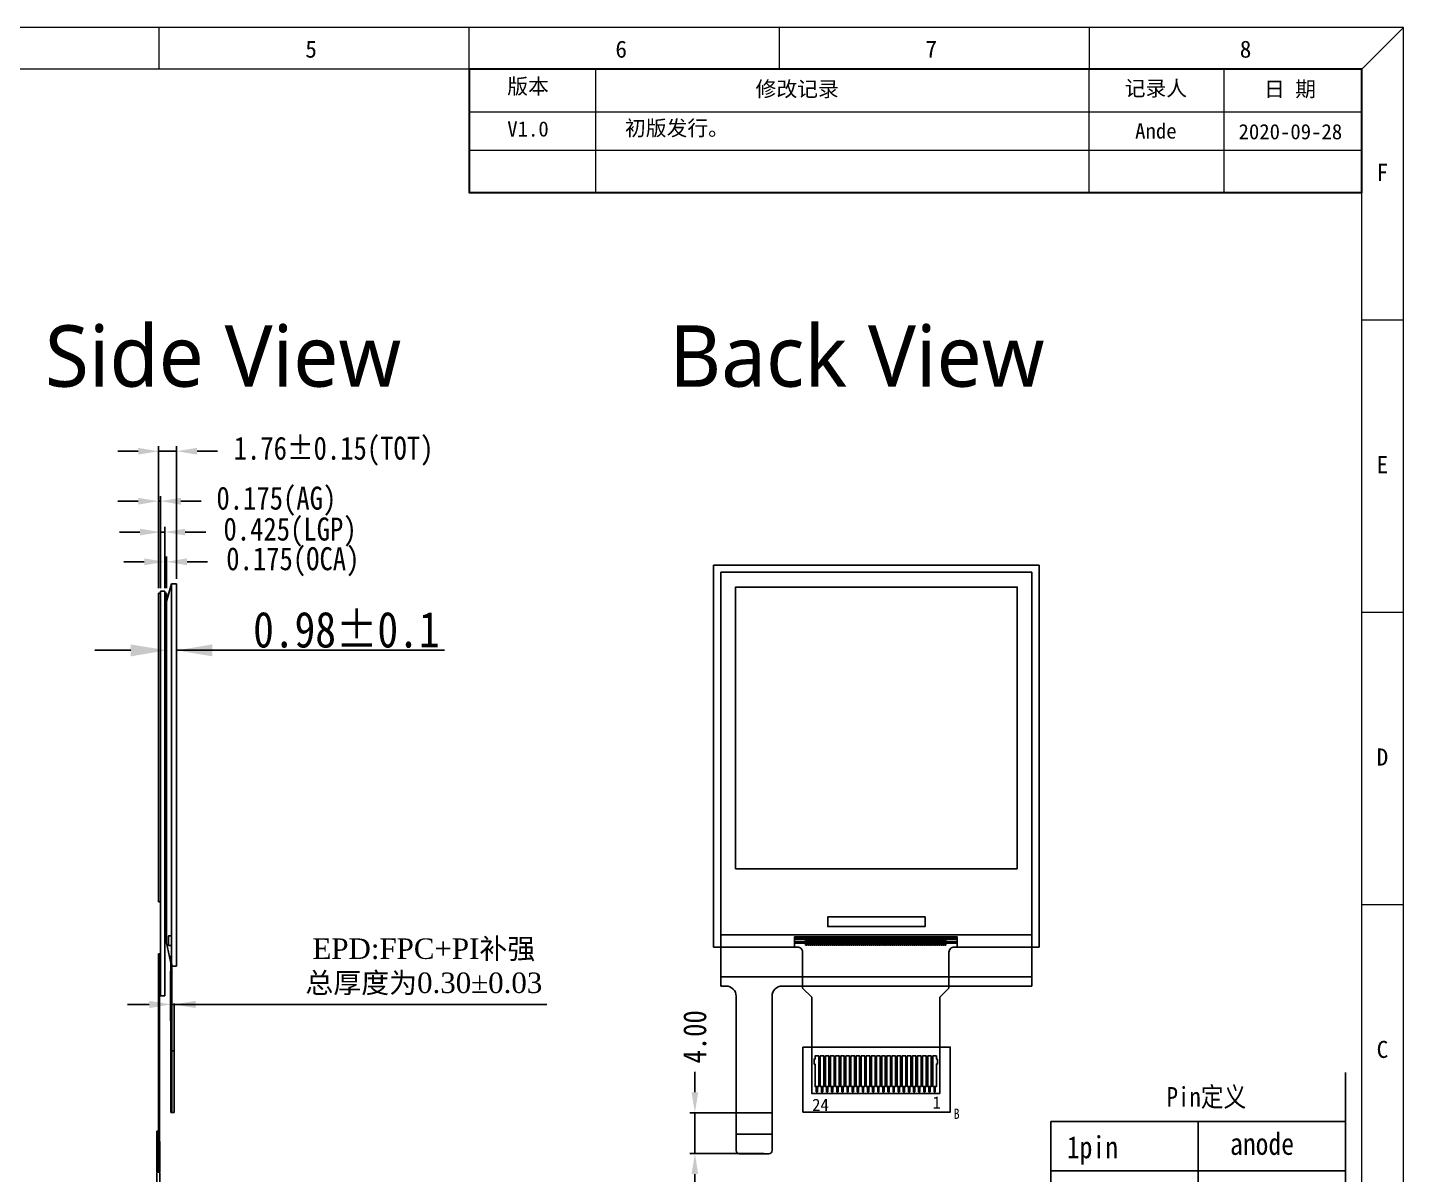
# Model space of a CAD drawing. Header units: millimetres. Extents: x -501 to 2391, y 247 to 418.
# Drawn here: x 2256.1 to 2390.5, y 306.4 to 418.5 of the extents above; entities that cross this region are included whole.
import ezdxf
from ezdxf.enums import TextEntityAlignment as Align

# ---------------------------------------------------------------- set-up
doc = ezdxf.new("R2010")
doc.units = ezdxf.units.MM
doc.header["$LTSCALE"] = 30.734
doc.header["$PDMODE"] = 3
doc.header["$PDSIZE"] = 8
doc.layers.get('0').update_dxf_attribs({"linetype": 'CONTINUOUS'})
doc.layers.get('Defpoints').update_dxf_attribs({"linetype": 'CONTINUOUS'})
for name, color, linetype in [('DIM', 3, 'CONTINUOUS'), ('FPC', 30, 'CONTINUOUS'), ('L0', 1, 'CONTINUOUS'), ('L1', 5, 'CONTINUOUS'), ('L51', 4, 'CONTINUOUS'), ('标注', 4, 'CONTINUOUS')]:
    doc.layers.add(name, color=color, linetype=linetype)
for name, color, linetype, lineweight in [('Sundenal', 4, 'CONTINUOUS', 20), ('文字', 2, 'CONTINUOUS', 20), ('粗实线', 7, 'CONTINUOUS', 40)]:
    doc.layers.add(name, color=color, linetype=linetype, lineweight=lineweight)
doc.styles.add('SimSun_txtstyle_1.49_0_0', font='', dxfattribs={"height": 1.488876})
doc.styles.get("Standard").update_dxf_attribs({"font": 'txt', "width": 0.85})
doc.styles.add('Times New Roman', font='times.ttf', dxfattribs={"height": 2})
doc.styles.add('Trebuchet MS_txtstyle_6.00_0_0', font='trebuc.ttf', dxfattribs={"height": 6})
doc.styles.add('宋体', font='')
doc.styles.get('SimSun_txtstyle_1.49_0_0').set_extended_font_data('SimSun')
doc.styles.get('宋体').set_extended_font_data('SimSun')
doc.dimstyles.get("Standard").update_dxf_attribs({"dimtxt": 3.5, "dimasz": 3.5, "dimexe": 0.18, "dimexo": 0.0625, "dimgap": 0.09, "dimtad": 1, "dimdsep": 46, "dimtxsty": 'Standard', "dimcen": 0.09, "dimadec": 0, "dimazin": 0, "dimtol": 1, "dimtp": 0.01, "dimtm": 0.01, "dimtfac": 1, "dimtofl": 0, "dimtmove": 0, "dimatfit": 3, "dimfxl": 1, "dimtolj": 1, "dimarcsym": 0})
doc.dimstyles.new('副本 ISO', dxfattribs={"dimscale": 0.85, "dimtxt": 2, "dimasz": 2.5, "dimexe": 0.1, "dimexo": 0.1, "dimtad": 1, "dimrnd": 0.001, "dimzin": 1, "dimdsep": 46, "dimtxsty": 'Times New Roman', "dimcen": 2.5, "dimclrd": 4, "dimclre": 4, "dimclrt": 4, "dimazin": 0, "dimtfac": 1, "dimtmove": 0, "dimatfit": 3, "dimfxl": 1, "dimtolj": 1, "dimarcsym": 0})
doc.dimstyles.new('正常标注', dxfattribs={"dimtxt": 2.25, "dimasz": 2, "dimexe": 0.5, "dimexo": 0.5, "dimgap": 0.5, "dimtad": 0, "dimzin": 1, "dimdsep": 46, "dimtxsty": 'Standard', "dimcen": -0.5, "dimclrd": 3, "dimclre": 3, "dimclrt": 3, "dimadec": 0, "dimazin": 0, "dimtfac": 1, "dimtmove": 0, "dimatfit": 3, "dimfxl": 1, "dimtolj": 1, "dimtzin": 0, "dimlwd": -1, "dimlwe": -1, "dimarcsym": 0})

# ---------------------------------------------------------------- blocks, each defined once
blk = doc.blocks.new('*D109')
at = {"color": 3, "transparency": 16777216}
for p, q in [((2321.27, 314.47), (2321.27, 316.47)), ((2328, 312.47), (2320.77, 312.47)), ((2321.27, 308.47), (2321.27, 312.47)), ((2328, 308.47), (2320.77, 308.47)), ((2321.27, 306.47), (2321.27, 304.47))]:
    blk.add_line(p, q, dxfattribs=at)
for points in [[(2320.94, 314.47), (2321.6, 314.47), (2321.27, 312.47)], [(2321.6, 306.47), (2320.94, 306.47), (2321.27, 308.47)]]:
    blk.add_solid(points, dxfattribs=at)
at = {"layer": 'Defpoints', "color": 0, "transparency": 16777216}
for p in [(2321.27, 312.47), (2328.5, 312.47), (2328.5, 308.47)]:
    blk.add_point(p, dxfattribs=at)
at = {"color": 3, "transparency": 16777216, "insert": (2321.27, 319.88), "char_height": 2.25, "attachment_point": 5, "rotation": 90}
blk.add_mtext('\\A1;4.00', dxfattribs=at)
blk = doc.blocks.new('*D110')
at = {"layer": 'Defpoints', "color": 0, "transparency": 16777216}
for p in [(2270.38, 323.05), (2270.08, 312.5), (2270.38, 312.5)]:
    blk.add_point(p, dxfattribs=at)
at = {"layer": '标注', "color": 4, "linetype": 'Continuous', "lineweight": -2, "transparency": 16777216}
for p, q in [((2267.96, 323.05), (2265.83, 323.05)), ((2270.08, 312.59), (2270.08, 323.13)), ((2270.08, 323.05), (2270.38, 323.05)), ((2270.38, 312.59), (2270.38, 323.13)), ((2270.38, 323.05), (2306.82, 323.05)), ((2272.51, 323.05), (2274.63, 323.05))]:
    blk.add_line(p, q, dxfattribs=at)
at = {"layer": '标注', "color": 4, "transparency": 16777216}
for points in [[(2267.96, 322.69), (2267.96, 323.4), (2270.08, 323.05)], [(2272.51, 323.4), (2272.51, 322.69), (2270.38, 323.05)]]:
    blk.add_solid(points, dxfattribs=at)
at = {"layer": '标注', "color": 4, "lineweight": 0, "transparency": 16777216, "insert": (2294.79, 326.72), "char_height": 2, "attachment_point": 5, "style": 'Times New Roman'}
blk.add_mtext('\\A1;EPD:FPC+PI{\\fSimSun|b0|i0|c134|p2;补强\\P总厚度为}0.30%%P0.03', dxfattribs=at)
blk = doc.blocks.new('*D111')
at = {"layer": 'Defpoints', "color": 0, "transparency": 16777216}
for p in [(2268.7, 306.67), (2269, 306.67), (2269, 297.47)]:
    blk.add_point(p, dxfattribs=at)
at = {"layer": '标注', "color": 4, "linetype": 'Continuous', "lineweight": -2, "transparency": 16777216}
for p, q in [((2268.7, 306.59), (2268.7, 297.38)), ((2269, 306.59), (2269, 297.38)), ((2266.58, 297.47), (2264.45, 297.47)), ((2268.7, 297.47), (2269, 297.47)), ((2269, 297.47), (2297.32, 297.47)), ((2271.13, 297.47), (2273.25, 297.47))]:
    blk.add_line(p, q, dxfattribs=at)
at = {"layer": '标注', "color": 4, "transparency": 16777216}
for points in [[(2266.58, 297.11), (2266.58, 297.82), (2268.7, 297.47)], [(2271.13, 297.82), (2271.13, 297.11), (2269, 297.47)]]:
    blk.add_solid(points, dxfattribs=at)
at = {"layer": '标注', "color": 4, "lineweight": 0, "transparency": 16777216, "insert": (2285.29, 301.14), "char_height": 2, "attachment_point": 5, "style": 'Times New Roman'}
blk.add_mtext('\\A1;LB:FPC+PI{\\fSimSun|b0|i0|c134|p2;补强\\P总厚度为}0.30%%P0.03', dxfattribs=at)
blk = doc.blocks.new('*D116')
at = {"layer": 'Defpoints', "color": 0, "transparency": 16777216}
for p in [(2269.65, 362.42), (2270.63, 362.42), (2270.63, 357.64)]:
    blk.add_point(p, dxfattribs=at)
at = {"layer": 'L51', "color": 0, "linetype": 'Continuous', "lineweight": -2, "transparency": 16777216}
for p, q in [((2269.65, 362.36), (2269.65, 357.46)), ((2270.63, 362.36), (2270.63, 357.46)), ((2266.15, 357.64), (2262.65, 357.64)), ((2270.63, 357.64), (2296.8, 357.64)), ((2274.13, 357.64), (2277.63, 357.64))]:
    blk.add_line(p, q, dxfattribs=at)
at = {"layer": 'L51', "color": 0, "transparency": 16777216}
for points in [[(2266.15, 357.05), (2266.15, 358.22), (2269.65, 357.64)], [(2274.13, 358.22), (2274.13, 357.05), (2270.63, 357.64)]]:
    blk.add_solid(points, dxfattribs=at)
at = {"layer": 'L51', "color": 0, "transparency": 16777216, "insert": (2287.22, 359.64), "char_height": 3.5, "attachment_point": 5}
blk.add_mtext('\\A1;0.98%%p0.1', dxfattribs=at)
blk = doc.blocks.new('*D117')
at = {"color": 3, "transparency": 16777216}
for p, q in [((2267.48, 366.29), (2265.48, 366.29)), ((2269.48, 363.72), (2269.48, 366.79)), ((2269.48, 366.29), (2269.65, 366.29)), ((2269.65, 363.72), (2269.65, 366.79)), ((2271.65, 366.29), (2273.65, 366.29))]:
    blk.add_line(p, q, dxfattribs=at)
for points in [[(2267.48, 365.95), (2267.48, 366.62), (2269.48, 366.29)], [(2271.65, 366.62), (2271.65, 365.95), (2269.65, 366.29)]]:
    blk.add_solid(points, dxfattribs=at)
at = {"layer": 'Defpoints', "color": 0, "transparency": 16777216}
for p in [(2269.65, 366.29), (2269.48, 363.22), (2269.65, 363.22)]:
    blk.add_point(p, dxfattribs=at)
at = {"color": 3, "transparency": 16777216, "insert": (2281.99, 366.29), "char_height": 2.25, "attachment_point": 5}
blk.add_mtext('\\A1;0.175(OCA)', dxfattribs=at)
blk = doc.blocks.new('*D118')
at = {"color": 3, "transparency": 16777216}
for p, q in [((2267.05, 369.19), (2265.05, 369.19)), ((2269.05, 363.92), (2269.05, 369.69)), ((2269.05, 369.19), (2269.48, 369.19)), ((2269.48, 363.92), (2269.48, 369.69)), ((2271.48, 369.19), (2273.48, 369.19))]:
    blk.add_line(p, q, dxfattribs=at)
for points in [[(2267.05, 368.86), (2267.05, 369.52), (2269.05, 369.19)], [(2271.48, 369.52), (2271.48, 368.86), (2269.48, 369.19)]]:
    blk.add_solid(points, dxfattribs=at)
at = {"layer": 'Defpoints', "color": 0, "transparency": 16777216}
for p in [(2269.48, 369.19), (2269.05, 363.42), (2269.48, 363.42)]:
    blk.add_point(p, dxfattribs=at)
at = {"color": 3, "transparency": 16777216, "insert": (2281.72, 369.19), "char_height": 2.25, "attachment_point": 5}
blk.add_mtext('\\A1;0.425(LGP)', dxfattribs=at)
blk = doc.blocks.new('*D119')
at = {"color": 3, "transparency": 16777216}
for p, q in [((2268.88, 363.72), (2268.88, 372.71)), ((2269.05, 363.72), (2269.05, 372.71)), ((2266.88, 372.21), (2264.88, 372.21)), ((2268.88, 372.21), (2269.05, 372.21)), ((2271.05, 372.21), (2273.05, 372.21))]:
    blk.add_line(p, q, dxfattribs=at)
for points in [[(2266.88, 371.87), (2266.88, 372.54), (2268.88, 372.21)], [(2271.05, 372.54), (2271.05, 371.87), (2269.05, 372.21)]]:
    blk.add_solid(points, dxfattribs=at)
at = {"layer": 'Defpoints', "color": 0, "transparency": 16777216}
for p in [(2269.05, 372.21), (2268.88, 363.22), (2269.05, 363.22)]:
    blk.add_point(p, dxfattribs=at)
at = {"color": 3, "transparency": 16777216, "insert": (2280.38, 372.21), "char_height": 2.25, "attachment_point": 5}
blk.add_mtext('\\A1;0.175(AG)', dxfattribs=at)
blk = doc.blocks.new('*D120')
at = {"color": 3, "transparency": 16777216}
for p, q in [((2266.88, 377.09), (2264.88, 377.09)), ((2268.88, 363.72), (2268.88, 377.59)), ((2268.88, 377.09), (2270.63, 377.09)), ((2270.63, 364.62), (2270.63, 377.59)), ((2272.63, 377.09), (2274.63, 377.09))]:
    blk.add_line(p, q, dxfattribs=at)
for points in [[(2266.88, 376.76), (2266.88, 377.42), (2268.88, 377.09)], [(2272.63, 377.42), (2272.63, 376.76), (2270.63, 377.09)]]:
    blk.add_solid(points, dxfattribs=at)
at = {"layer": 'Defpoints', "color": 0, "transparency": 16777216}
for p in [(2270.63, 377.09), (2268.88, 363.22), (2270.63, 364.12)]:
    blk.add_point(p, dxfattribs=at)
at = {"color": 3, "transparency": 16777216, "insert": (2285.97, 377.09), "char_height": 2.25, "attachment_point": 5}
blk.add_mtext('\\A1;1.76±0.15(TOT)', dxfattribs=at)

msp = doc.modelspace()

# ---------------------------------------------------------------- hatches: boundary and pattern name
h = msp.add_hatch()
h.set_pattern_fill('ANGLE', color=32)
h.set_pattern_definition([(0, (1793.6096, 3.041), (0, 6.985), [5.08, -1.905]), (90, (1793.6096, 3.041), (-6.985, 4e-16), [5.08, -1.905])])
h.paths.add_polyline_path([(2328.805, 312.466), (2325.305, 312.466), (2325.305, 308.766, 0.4142136), (2325.605, 308.466), (2328.505, 308.466, 0.4142136), (2328.805, 308.766)])

# ---------------------------------------------------------------- linework, layer by layer
at = {"color": 5}
for p, q in [((2323.805, 365.266), (2323.805, 325.696)), ((2354.205, 365.266), (2323.805, 365.266)), ((2354.205, 325.696), (2354.205, 365.266)), ((2354.205, 365.266), (2354.205, 325.746)), ((2269.054, 363.421), (2269.054, 323.901)), ((2269.479, 363.421), (2269.054, 363.421)), ((2269.479, 363.221), (2269.479, 363.421)), ((2269.479, 323.901), (2269.479, 333.061)), ((2354.205, 325.746), (2323.805, 325.746)), ((2269.054, 323.901), (2269.479, 323.901))]:
    msp.add_line(p, q, dxfattribs=at)
at = {"color": 1}
for p, q in [((2268.879, 363.221), (2268.879, 333.061)), ((2269.054, 363.221), (2268.879, 363.221)), ((2268.879, 333.061), (2269.054, 333.061))]:
    msp.add_line(p, q, dxfattribs=at)
at = {"color": 6}
for p, q in [((2269.479, 363.221), (2269.479, 333.061)), ((2269.654, 363.221), (2269.479, 363.221)), ((2269.654, 363.221), (2269.654, 362.421)), ((2269.479, 333.061), (2269.654, 333.061))]:
    msp.add_line(p, q, dxfattribs=at)
at = {"color": 4}
for p, q in [((2354.205, 329.846), (2323.805, 329.846)), ((2323.805, 329.846), (2323.805, 324.846)), ((2354.205, 324.846), (2354.205, 329.846)), ((2268.854, 328.001), (2268.854, 306.671)), ((2268.954, 328.001), (2268.854, 328.001)), ((2268.954, 323.901), (2268.954, 328.001)), ((2323.805, 324.846), (2324.305, 324.846)), ((2329.805, 324.846), (2354.205, 324.846)), ((2268.954, 306.671), (2268.954, 323.901)), ((2325.305, 323.846), (2325.305, 308.766)), ((2328.805, 308.766), (2328.805, 323.846)), ((2384.835, 316.395), (2384.835, 282.795)), ((2356.035, 311.595), (2384.835, 311.595)), ((2356.035, 311.595), (2356.035, 282.795)), ((2370.435, 311.595), (2370.435, 282.795)), ((2325.605, 308.466), (2328.505, 308.466)), ((2268.854, 306.671), (2268.954, 306.671)), ((2356.035, 306.795), (2384.835, 306.795))]:
    msp.add_line(p, q, dxfattribs=at)
at = {"linetype": 'Continuous'}
for p, q in [((2346.093, 329.647), (2331.797, 329.647)), ((2346.084, 329.647), (2331.805, 329.647)), ((2345.163, 314.347), (2345.163, 314.347)), ((2345.163, 314.347), (2345.163, 314.347))]:
    msp.add_line(p, q, dxfattribs=at)
msp.add_line((2332.289, 329.647), (2345.6, 329.647))
at = {"color": 3}
for p, q in [((2268.954, 328.001), (2269.054, 328.001)), ((2269.054, 328.001), (2269.054, 325.001)), ((2269.054, 325.001), (2268.954, 325.001)), ((2269.004, 309.671), (2268.954, 309.671)), ((2269.004, 306.671), (2269.004, 309.671)), ((2268.954, 306.671), (2269.004, 306.671))]:
    msp.add_line(p, q, dxfattribs=at)
at = {"color": 0, "linetype": 'Continuous'}
msp.add_line((2345.163, 314.347), (2345.163, 314.347), dxfattribs=at)
msp.add_line((2345.163, 314.347), (2345.163, 314.347), dxfattribs=at)
at = {"color": 1, "linetype": 'Continuous'}
msp.add_line((2345.163, 314.347), (2345.163, 314.347), dxfattribs=at)
msp.add_line((2345.163, 314.347), (2345.163, 314.347), dxfattribs=at)
at = {"color": 32}
for p, q in [((2325.305, 312.466), (2328.805, 312.466)), ((2268.704, 306.671), (2268.704, 310.671)), ((2268.704, 310.671), (2268.854, 310.671)), ((2268.854, 306.671), (2268.704, 306.671))]:
    msp.add_line(p, q, dxfattribs=at)
at = {"color": 0, "linetype": 'ByBlock'}
msp.add_lwpolyline([(2330.99, 328.646), (2331.295, 328.646, -0.4142136), (2331.795, 328.146), (2331.795, 324.647), (2332.695, 323.747), (2332.695, 314.347), (2345.195, 314.347), (2345.195, 323.747), (2346.095, 324.647), (2346.095, 328.146, -0.4142136), (2346.595, 328.646), (2346.9, 328.646), (2346.9, 329.646), (2330.99, 329.646)], format="xyb", close=True, dxfattribs=at)
at = {"linetype": 'Continuous'}
for points in [[(2333.257, 315.019), (2333.257, 314.519), (2333.133, 314.519), (2333.133, 315.019)], [(2333.757, 315.019), (2333.757, 314.519), (2333.633, 314.519), (2333.633, 315.019)], [(2334.257, 315.019), (2334.257, 314.519), (2334.133, 314.519), (2334.133, 315.019)], [(2334.757, 315.019), (2334.757, 314.519), (2334.633, 314.519), (2334.633, 315.019)], [(2335.257, 315.019), (2335.257, 314.519), (2335.133, 314.519), (2335.133, 315.019)], [(2335.757, 315.019), (2335.757, 314.519), (2335.633, 314.519), (2335.633, 315.019)], [(2336.257, 315.019), (2336.257, 314.519), (2336.133, 314.519), (2336.133, 315.019)], [(2336.757, 315.019), (2336.757, 314.519), (2336.633, 314.519), (2336.633, 315.019)], [(2337.257, 315.019), (2337.257, 314.519), (2337.133, 314.519), (2337.133, 315.019)], [(2337.757, 315.019), (2337.757, 314.519), (2337.633, 314.519), (2337.633, 315.019)], [(2338.257, 315.019), (2338.257, 314.519), (2338.133, 314.519), (2338.133, 315.019)], [(2338.757, 315.019), (2338.757, 314.519), (2338.633, 314.519), (2338.633, 315.019)], [(2339.257, 315.019), (2339.257, 314.519), (2339.133, 314.519), (2339.133, 315.019)], [(2339.757, 315.019), (2339.757, 314.519), (2339.633, 314.519), (2339.633, 315.019)], [(2340.257, 315.019), (2340.257, 314.519), (2340.133, 314.519), (2340.133, 315.019)], [(2340.757, 315.019), (2340.757, 314.519), (2340.633, 314.519), (2340.633, 315.019)], [(2341.257, 315.019), (2341.257, 314.519), (2341.133, 314.519), (2341.133, 315.019)], [(2341.757, 315.019), (2341.757, 314.519), (2341.633, 314.519), (2341.633, 315.019)], [(2342.257, 315.019), (2342.257, 314.519), (2342.133, 314.519), (2342.133, 315.019)], [(2342.757, 315.019), (2342.757, 314.519), (2342.633, 314.519), (2342.633, 315.019)], [(2343.257, 315.019), (2343.257, 314.519), (2343.133, 314.519), (2343.133, 315.019)], [(2343.757, 315.019), (2343.757, 314.519), (2343.633, 314.519), (2343.633, 315.019)], [(2344.257, 315.019), (2344.257, 314.519), (2344.133, 314.519), (2344.133, 315.019)], [(2344.757, 315.019), (2344.757, 314.519), (2344.633, 314.519), (2344.633, 315.019)]]:
    msp.add_lwpolyline(points, dxfattribs=at)
at = {"color": 4}
for centre, radius, start, end in [((2324.305, 323.846), 1, 0, 90), ((2329.805, 323.846), 1, 90, 180), ((2325.605, 308.766), 0.3, 180, 270), ((2328.505, 308.766), 0.3, 270, 0)]:
    msp.add_arc(centre, radius, start, end, dxfattribs=at)
at = {"layer": 'FPC', "linetype": 'Continuous'}
msp.add_line((2269.854, 328.801), (2270.134, 328.801), dxfattribs=at)
at = {"layer": 'FPC', "color": 0, "linetype": 'Continuous'}
msp.add_line((2323.105, 328.646), (2330.99, 328.646), dxfattribs=at)
at = {"layer": 'FPC', "linetype": 'Continuous'}
for points in [[(2270.134, 364.121), (2269.654, 362.421)], [(2270.134, 364.121), (2270.134, 326.801)], [(2270.634, 364.121), (2270.134, 364.121)], [(2270.634, 364.121), (2270.634, 326.801)], [(2269.654, 362.421), (2269.654, 329.061)], [(2270.134, 329.751), (2269.854, 329.751), (2269.854, 328.801)], [(2332.69, 329.531), (2332.69, 329.646), (2332.8, 329.646), (2332.8, 329.531), (2332.8, 329.531)], [(2332.89, 329.531), (2332.89, 329.646), (2333, 329.646), (2333, 329.531), (2333, 329.531)], [(2333.09, 329.531), (2333.09, 329.646), (2333.2, 329.646), (2333.2, 329.531), (2333.2, 329.531)], [(2333.29, 329.531), (2333.29, 329.646), (2333.4, 329.646), (2333.4, 329.531), (2333.4, 329.531)], [(2333.49, 329.531), (2333.49, 329.646), (2333.6, 329.646), (2333.6, 329.531), (2333.6, 329.531)], [(2333.69, 329.531), (2333.69, 329.646), (2333.8, 329.646), (2333.8, 329.531), (2333.8, 329.531)], [(2333.89, 329.531), (2333.89, 329.646), (2334, 329.646), (2334, 329.531), (2334, 329.531)], [(2334.09, 329.531), (2334.09, 329.646), (2334.2, 329.646), (2334.2, 329.531), (2334.2, 329.531)], [(2334.09, 329.531), (2334.09, 329.646), (2334.2, 329.646), (2334.2, 329.531), (2334.2, 329.531)], [(2334.29, 329.531), (2334.29, 329.646), (2334.4, 329.646), (2334.4, 329.531), (2334.4, 329.531)], [(2334.49, 329.531), (2334.49, 329.646), (2334.6, 329.646), (2334.6, 329.531), (2334.6, 329.531)], [(2334.69, 329.531), (2334.69, 329.646), (2334.8, 329.646), (2334.8, 329.531), (2334.8, 329.531)], [(2334.89, 329.531), (2334.89, 329.646), (2335, 329.646), (2335, 329.531), (2335, 329.531)], [(2335.09, 329.531), (2335.09, 329.646), (2335.2, 329.646), (2335.2, 329.531), (2335.2, 329.531)], [(2335.29, 329.531), (2335.29, 329.646), (2335.4, 329.646), (2335.4, 329.531), (2335.4, 329.531)], [(2335.49, 329.531), (2335.49, 329.646), (2335.6, 329.646), (2335.6, 329.531), (2335.6, 329.531)], [(2335.69, 329.531), (2335.69, 329.646), (2335.8, 329.646), (2335.8, 329.531), (2335.8, 329.531)], [(2335.69, 329.531), (2335.69, 329.646), (2335.8, 329.646), (2335.8, 329.531), (2335.8, 329.531)], [(2335.89, 329.531), (2335.89, 329.646), (2336, 329.646), (2336, 329.531), (2336, 329.531)], [(2335.89, 329.531), (2335.89, 329.646), (2336, 329.646), (2336, 329.531), (2336, 329.531)], [(2336.09, 329.531), (2336.09, 329.646), (2336.2, 329.646), (2336.2, 329.531), (2336.2, 329.531)], [(2336.09, 329.531), (2336.09, 329.646), (2336.2, 329.646), (2336.2, 329.531), (2336.2, 329.531)], [(2336.29, 329.531), (2336.29, 329.646), (2336.4, 329.646), (2336.4, 329.531), (2336.4, 329.531)], [(2336.49, 329.531), (2336.49, 329.646), (2336.6, 329.646), (2336.6, 329.531), (2336.6, 329.531)], [(2337.89, 329.531), (2337.89, 329.646), (2338, 329.646), (2338, 329.531), (2338, 329.531)], [(2345.29, 329.531), (2345.29, 329.646), (2345.4, 329.646), (2345.4, 329.531), (2345.4, 329.531)], [(2345.49, 329.531), (2345.49, 329.646), (2345.6, 329.646), (2345.6, 329.531), (2345.6, 329.531)], [(2270.134, 326.801), (2269.654, 329.061)], [(2270.064, 327.801), (2270.064, 316.173)], [(2270.064, 327.801), (2270.134, 327.801)], [(2270.084, 327.801), (2270.084, 312.501)], [(2270.134, 327.801), (2270.134, 312.501)], [(2270.154, 327.001), (2270.134, 327.001)], [(2270.634, 326.801), (2270.134, 326.801)], [(2270.154, 327.001), (2270.154, 312.501)], [(2270.044, 326.301), (2270.044, 321.433)], [(2270.044, 326.301), (2270.064, 326.301)], [(2270.154, 326.301), (2270.174, 326.301)], [(2270.174, 326.301), (2270.174, 321.433)], [(2270.044, 321.433), (2270.064, 321.433)], [(2270.154, 321.433), (2270.174, 321.433)], [(2270.384, 318.501), (2270.154, 318.501)], [(2270.384, 318.501), (2270.384, 312.501)], [(2270.064, 316.173), (2270.084, 316.173)], [(2270.084, 312.501), (2270.384, 312.501)]]:
    msp.add_lwpolyline(points, dxfattribs=at)
for points in [[(2332.09, 328.846), (2332.09, 329.046), (2331.09, 329.046), (2331.09, 329.156), (2332.09, 329.156), (2332.09, 329.396), (2331.09, 329.396), (2331.09, 329.506), (2332.09, 329.506), (2332.09, 329.646), (2332.2, 329.646), (2332.2, 328.846), (2332.09, 328.846)], [(2332.4, 329.646), (2332.29, 329.646), (2332.29, 329.619), (2332.29, 329.589), (2332.29, 329.559), (2332.29, 328.846), (2332.4, 328.846), (2332.4, 328.846)], [(2332.6, 329.646), (2332.49, 329.646), (2332.49, 329.619), (2332.49, 329.589), (2332.49, 329.559), (2332.49, 328.846), (2332.6, 328.846), (2332.6, 328.846)], [(2332.8, 329.646), (2332.69, 329.646), (2332.69, 329.619), (2332.69, 329.589), (2332.69, 329.559), (2332.69, 328.846), (2332.8, 328.846), (2332.8, 328.846)], [(2333, 329.646), (2332.89, 329.646), (2332.89, 329.619), (2332.89, 329.589), (2332.89, 329.559), (2332.89, 328.846), (2333, 328.846), (2333, 328.846)], [(2333.2, 329.646), (2333.09, 329.646), (2333.09, 329.619), (2333.09, 329.589), (2333.09, 329.559), (2333.09, 328.846), (2333.2, 328.846), (2333.2, 328.846)], [(2333.4, 329.646), (2333.29, 329.646), (2333.29, 329.619), (2333.29, 329.589), (2333.29, 329.559), (2333.29, 328.846), (2333.4, 328.846), (2333.4, 328.846)], [(2333.6, 329.646), (2333.49, 329.646), (2333.49, 329.619), (2333.49, 329.589), (2333.49, 329.559), (2333.49, 328.846), (2333.6, 328.846), (2333.6, 328.846)], [(2333.8, 329.646), (2333.69, 329.646), (2333.69, 329.619), (2333.69, 329.589), (2333.69, 329.559), (2333.69, 328.846), (2333.8, 328.846), (2333.8, 328.846)], [(2333.8, 329.646), (2333.69, 329.646), (2333.69, 329.619), (2333.69, 329.589), (2333.69, 329.559), (2333.69, 328.846), (2333.8, 328.846), (2333.8, 328.846)], [(2334, 329.646), (2333.89, 329.646), (2333.89, 329.619), (2333.89, 329.589), (2333.89, 329.559), (2333.89, 328.846), (2334, 328.846), (2334, 328.846)], [(2334.2, 329.646), (2334.09, 329.646), (2334.09, 329.619), (2334.09, 329.589), (2334.09, 329.559), (2334.09, 328.846), (2334.2, 328.846), (2334.2, 328.846)], [(2334.4, 329.646), (2334.29, 329.646), (2334.29, 329.619), (2334.29, 329.589), (2334.29, 329.559), (2334.29, 328.846), (2334.4, 328.846), (2334.4, 328.846)], [(2334.6, 329.646), (2334.49, 329.646), (2334.49, 329.619), (2334.49, 329.589), (2334.49, 329.559), (2334.49, 328.846), (2334.6, 328.846), (2334.6, 328.846)], [(2334.8, 329.646), (2334.69, 329.646), (2334.69, 329.619), (2334.69, 329.589), (2334.69, 329.559), (2334.69, 328.846), (2334.8, 328.846), (2334.8, 328.846)], [(2335, 329.646), (2334.89, 329.646), (2334.89, 329.619), (2334.89, 329.589), (2334.89, 329.559), (2334.89, 328.846), (2335, 328.846), (2335, 328.846)], [(2335.2, 329.646), (2335.09, 329.646), (2335.09, 329.619), (2335.09, 329.589), (2335.09, 329.559), (2335.09, 328.846), (2335.2, 328.846), (2335.2, 328.846)], [(2335.2, 329.646), (2335.09, 329.646), (2335.09, 329.619), (2335.09, 329.589), (2335.09, 329.559), (2335.09, 328.846), (2335.2, 328.846), (2335.2, 328.846)], [(2335.4, 329.646), (2335.29, 329.646), (2335.29, 329.619), (2335.29, 329.589), (2335.29, 329.559), (2335.29, 328.846), (2335.4, 328.846), (2335.4, 328.846)], [(2335.4, 329.646), (2335.29, 329.646), (2335.29, 329.619), (2335.29, 329.589), (2335.29, 329.559), (2335.29, 328.846), (2335.4, 328.846), (2335.4, 328.846)], [(2335.6, 329.646), (2335.49, 329.646), (2335.49, 329.619), (2335.49, 329.589), (2335.49, 329.559), (2335.49, 328.846), (2335.6, 328.846), (2335.6, 328.846)], [(2335.6, 329.646), (2335.49, 329.646), (2335.49, 329.619), (2335.49, 329.589), (2335.49, 329.559), (2335.49, 328.846), (2335.6, 328.846), (2335.6, 328.846)], [(2335.8, 329.646), (2335.69, 329.646), (2335.69, 329.619), (2335.69, 329.589), (2335.69, 329.559), (2335.69, 328.846), (2335.8, 328.846), (2335.8, 328.846)], [(2335.8, 329.646), (2335.69, 329.646), (2335.69, 329.619), (2335.69, 329.589), (2335.69, 329.559), (2335.69, 328.846), (2335.8, 328.846), (2335.8, 328.846)], [(2336, 329.646), (2335.89, 329.646), (2335.89, 329.619), (2335.89, 329.589), (2335.89, 329.559), (2335.89, 328.846), (2336, 328.846), (2336, 328.846)], [(2336, 329.646), (2335.89, 329.646), (2335.89, 329.619), (2335.89, 329.589), (2335.89, 329.559), (2335.89, 328.846), (2336, 328.846), (2336, 328.846)], [(2336.2, 329.646), (2336.09, 329.646), (2336.09, 329.619), (2336.09, 329.589), (2336.09, 329.559), (2336.09, 328.846), (2336.2, 328.846), (2336.2, 328.846)], [(2336.2, 329.646), (2336.09, 329.646), (2336.09, 329.619), (2336.09, 329.589), (2336.09, 329.559), (2336.09, 328.846), (2336.2, 328.846), (2336.2, 328.846)], [(2336.2, 329.646), (2336.09, 329.646), (2336.09, 329.619), (2336.09, 329.589), (2336.09, 329.559), (2336.09, 328.846), (2336.2, 328.846), (2336.2, 328.846)], [(2336.4, 329.646), (2336.29, 329.646), (2336.29, 329.619), (2336.29, 329.589), (2336.29, 329.559), (2336.29, 328.846), (2336.4, 328.846), (2336.4, 328.846)], [(2336.6, 329.646), (2336.49, 329.646), (2336.49, 329.619), (2336.49, 329.589), (2336.49, 329.559), (2336.49, 328.846), (2336.6, 328.846), (2336.6, 328.846)], [(2336.8, 329.646), (2336.69, 329.646), (2336.69, 329.619), (2336.69, 329.589), (2336.69, 329.559), (2336.69, 328.846), (2336.8, 328.846), (2336.8, 328.846)], [(2337, 329.646), (2336.89, 329.646), (2336.89, 329.619), (2336.89, 329.589), (2336.89, 329.559), (2336.89, 328.846), (2337, 328.846), (2337, 328.846)], [(2337, 329.646), (2336.89, 329.646), (2336.89, 329.619), (2336.89, 329.589), (2336.89, 329.559), (2336.89, 328.846), (2337, 328.846), (2337, 328.846)], [(2337.2, 329.646), (2337.09, 329.646), (2337.09, 329.619), (2337.09, 329.589), (2337.09, 329.559), (2337.09, 328.846), (2337.2, 328.846), (2337.2, 328.846)], [(2337.2, 329.646), (2337.09, 329.646), (2337.09, 329.619), (2337.09, 329.589), (2337.09, 329.559), (2337.09, 328.846), (2337.2, 328.846), (2337.2, 328.846)], [(2337.4, 329.646), (2337.29, 329.646), (2337.29, 329.619), (2337.29, 329.589), (2337.29, 329.559), (2337.29, 328.846), (2337.4, 328.846), (2337.4, 328.846)], [(2337.6, 329.646), (2337.49, 329.646), (2337.49, 329.619), (2337.49, 329.589), (2337.49, 329.559), (2337.49, 328.846), (2337.6, 328.846), (2337.6, 328.846)], [(2337.6, 329.646), (2337.49, 329.646), (2337.49, 329.619), (2337.49, 329.589), (2337.49, 329.559), (2337.49, 328.846), (2337.6, 328.846), (2337.6, 328.846)], [(2337.8, 329.646), (2337.69, 329.646), (2337.69, 329.619), (2337.69, 329.589), (2337.69, 329.559), (2337.69, 328.846), (2337.8, 328.846), (2337.8, 328.846)], [(2338, 329.646), (2337.89, 329.646), (2337.89, 329.619), (2337.89, 329.589), (2337.89, 329.559), (2337.89, 328.846), (2338, 328.846), (2338, 328.846)], [(2338, 329.646), (2337.89, 329.646), (2337.89, 329.619), (2337.89, 329.589), (2337.89, 329.559), (2337.89, 328.846), (2338, 328.846), (2338, 328.846)], [(2338.2, 329.646), (2338.09, 329.646), (2338.09, 329.619), (2338.09, 329.589), (2338.09, 329.559), (2338.09, 328.846), (2338.2, 328.846), (2338.2, 328.846)], [(2338.4, 329.646), (2338.29, 329.646), (2338.29, 329.619), (2338.29, 329.589), (2338.29, 329.559), (2338.29, 328.846), (2338.4, 328.846), (2338.4, 328.846)], [(2338.6, 329.646), (2338.49, 329.646), (2338.49, 329.619), (2338.49, 329.589), (2338.49, 329.559), (2338.49, 328.846), (2338.6, 328.846), (2338.6, 328.846)], [(2338.8, 329.646), (2338.69, 329.646), (2338.69, 329.619), (2338.69, 329.589), (2338.69, 329.559), (2338.69, 328.846), (2338.8, 328.846), (2338.8, 328.846)], [(2338.8, 329.646), (2338.69, 329.646), (2338.69, 329.619), (2338.69, 329.589), (2338.69, 329.559), (2338.69, 328.846), (2338.8, 328.846), (2338.8, 328.846)], [(2339, 329.646), (2338.89, 329.646), (2338.89, 329.619), (2338.89, 329.589), (2338.89, 329.559), (2338.89, 328.846), (2339, 328.846), (2339, 328.846)], [(2339, 329.646), (2338.89, 329.646), (2338.89, 329.619), (2338.89, 329.589), (2338.89, 329.559), (2338.89, 328.846), (2339, 328.846), (2339, 328.846)], [(2339.2, 329.646), (2339.09, 329.646), (2339.09, 329.619), (2339.09, 329.589), (2339.09, 329.559), (2339.09, 328.846), (2339.2, 328.846), (2339.2, 328.846)], [(2339.4, 329.646), (2339.29, 329.646), (2339.29, 329.619), (2339.29, 329.589), (2339.29, 329.559), (2339.29, 328.846), (2339.4, 328.846), (2339.4, 328.846)], [(2339.6, 329.646), (2339.49, 329.646), (2339.49, 329.619), (2339.49, 329.589), (2339.49, 329.559), (2339.49, 328.846), (2339.6, 328.846), (2339.6, 328.846)], [(2339.8, 329.646), (2339.69, 329.646), (2339.69, 329.619), (2339.69, 329.589), (2339.69, 329.559), (2339.69, 328.846), (2339.8, 328.846), (2339.8, 328.846)], [(2339.8, 329.646), (2339.69, 329.646), (2339.69, 329.619), (2339.69, 329.589), (2339.69, 329.559), (2339.69, 328.846), (2339.8, 328.846), (2339.8, 328.846)], [(2340, 329.646), (2339.89, 329.646), (2339.89, 329.619), (2339.89, 329.589), (2339.89, 329.559), (2339.89, 328.846), (2340, 328.846), (2340, 328.846)], [(2340.2, 329.646), (2340.09, 329.646), (2340.09, 329.619), (2340.09, 329.589), (2340.09, 329.559), (2340.09, 328.846), (2340.2, 328.846), (2340.2, 328.846)], [(2340.4, 329.646), (2340.29, 329.646), (2340.29, 329.619), (2340.29, 329.589), (2340.29, 329.559), (2340.29, 328.846), (2340.4, 328.846), (2340.4, 328.846)], [(2340.6, 329.646), (2340.49, 329.646), (2340.49, 329.619), (2340.49, 329.589), (2340.49, 329.559), (2340.49, 328.846), (2340.6, 328.846), (2340.6, 328.846)], [(2340.6, 329.646), (2340.49, 329.646), (2340.49, 329.619), (2340.49, 329.589), (2340.49, 329.559), (2340.49, 328.846), (2340.6, 328.846), (2340.6, 328.846)], [(2340.8, 329.646), (2340.69, 329.646), (2340.69, 329.619), (2340.69, 329.589), (2340.69, 329.559), (2340.69, 328.846), (2340.8, 328.846), (2340.8, 328.846)], [(2340.8, 329.646), (2340.69, 329.646), (2340.69, 329.619), (2340.69, 329.589), (2340.69, 329.559), (2340.69, 328.846), (2340.8, 328.846), (2340.8, 328.846)], [(2341, 329.646), (2340.89, 329.646), (2340.89, 329.619), (2340.89, 329.589), (2340.89, 329.559), (2340.89, 328.846), (2341, 328.846), (2341, 328.846)], [(2341.2, 329.646), (2341.09, 329.646), (2341.09, 329.619), (2341.09, 329.589), (2341.09, 329.559), (2341.09, 328.846), (2341.2, 328.846), (2341.2, 328.846)], [(2341.4, 329.646), (2341.29, 329.646), (2341.29, 329.619), (2341.29, 329.589), (2341.29, 329.559), (2341.29, 328.846), (2341.4, 328.846), (2341.4, 328.846)], [(2341.6, 329.646), (2341.49, 329.646), (2341.49, 329.619), (2341.49, 329.589), (2341.49, 329.559), (2341.49, 328.846), (2341.6, 328.846), (2341.6, 328.846)], [(2341.6, 329.646), (2341.49, 329.646), (2341.49, 329.619), (2341.49, 329.589), (2341.49, 329.559), (2341.49, 328.846), (2341.6, 328.846), (2341.6, 328.846)], [(2341.8, 329.646), (2341.69, 329.646), (2341.69, 329.619), (2341.69, 329.589), (2341.69, 329.559), (2341.69, 328.846), (2341.8, 328.846), (2341.8, 328.846)], [(2342, 329.646), (2341.89, 329.646), (2341.89, 329.619), (2341.89, 329.589), (2341.89, 329.559), (2341.89, 328.846), (2342, 328.846), (2342, 328.846)], [(2342.2, 329.646), (2342.09, 329.646), (2342.09, 329.619), (2342.09, 329.589), (2342.09, 329.559), (2342.09, 328.846), (2342.2, 328.846), (2342.2, 328.846)], [(2342.4, 329.646), (2342.29, 329.646), (2342.29, 329.619), (2342.29, 329.589), (2342.29, 329.559), (2342.29, 328.846), (2342.4, 328.846), (2342.4, 328.846)], [(2342.4, 329.646), (2342.29, 329.646), (2342.29, 329.619), (2342.29, 329.589), (2342.29, 329.559), (2342.29, 328.846), (2342.4, 328.846), (2342.4, 328.846)], [(2342.6, 329.646), (2342.49, 329.646), (2342.49, 329.619), (2342.49, 329.589), (2342.49, 329.559), (2342.49, 328.846), (2342.6, 328.846), (2342.6, 328.846)], [(2342.6, 329.646), (2342.49, 329.646), (2342.49, 329.619), (2342.49, 329.589), (2342.49, 329.559), (2342.49, 328.846), (2342.6, 328.846), (2342.6, 328.846)], [(2342.8, 329.646), (2342.69, 329.646), (2342.69, 329.619), (2342.69, 329.589), (2342.69, 329.559), (2342.69, 328.846), (2342.8, 328.846), (2342.8, 328.846)], [(2343, 329.646), (2342.89, 329.646), (2342.89, 329.619), (2342.89, 329.589), (2342.89, 329.559), (2342.89, 328.846), (2343, 328.846), (2343, 328.846)], [(2343.2, 329.646), (2343.09, 329.646), (2343.09, 329.619), (2343.09, 329.589), (2343.09, 329.559), (2343.09, 328.846), (2343.2, 328.846), (2343.2, 328.846)], [(2343.4, 329.646), (2343.29, 329.646), (2343.29, 329.619), (2343.29, 329.589), (2343.29, 329.559), (2343.29, 328.846), (2343.4, 328.846), (2343.4, 328.846)], [(2343.4, 329.646), (2343.29, 329.646), (2343.29, 329.619), (2343.29, 329.589), (2343.29, 329.559), (2343.29, 328.846), (2343.4, 328.846), (2343.4, 328.846)], [(2343.6, 329.646), (2343.49, 329.646), (2343.49, 329.619), (2343.49, 329.589), (2343.49, 329.559), (2343.49, 328.846), (2343.6, 328.846), (2343.6, 328.846)], [(2343.8, 329.646), (2343.69, 329.646), (2343.69, 329.619), (2343.69, 329.589), (2343.69, 329.559), (2343.69, 328.846), (2343.8, 328.846), (2343.8, 328.846)], [(2344, 329.646), (2343.89, 329.646), (2343.89, 329.619), (2343.89, 329.589), (2343.89, 329.559), (2343.89, 328.846), (2344, 328.846), (2344, 328.846)], [(2344.2, 329.646), (2344.09, 329.646), (2344.09, 329.619), (2344.09, 329.589), (2344.09, 329.559), (2344.09, 328.846), (2344.2, 328.846), (2344.2, 328.846)], [(2344.2, 329.646), (2344.09, 329.646), (2344.09, 329.619), (2344.09, 329.589), (2344.09, 329.559), (2344.09, 328.846), (2344.2, 328.846), (2344.2, 328.846)], [(2344.4, 329.646), (2344.29, 329.646), (2344.29, 329.619), (2344.29, 329.589), (2344.29, 329.559), (2344.29, 328.846), (2344.4, 328.846), (2344.4, 328.846)], [(2344.4, 329.646), (2344.29, 329.646), (2344.29, 329.619), (2344.29, 329.589), (2344.29, 329.559), (2344.29, 328.846), (2344.4, 328.846), (2344.4, 328.846)], [(2344.6, 329.646), (2344.49, 329.646), (2344.49, 329.619), (2344.49, 329.589), (2344.49, 329.559), (2344.49, 328.846), (2344.6, 328.846), (2344.6, 328.846)], [(2344.8, 329.646), (2344.69, 329.646), (2344.69, 329.619), (2344.69, 329.589), (2344.69, 329.559), (2344.69, 328.846), (2344.8, 328.846), (2344.8, 328.846)], [(2345, 329.646), (2344.89, 329.646), (2344.89, 329.619), (2344.89, 329.589), (2344.89, 329.559), (2344.89, 328.846), (2345, 328.846), (2345, 328.846)], [(2345.2, 329.646), (2345.09, 329.646), (2345.09, 329.619), (2345.09, 329.589), (2345.09, 329.559), (2345.09, 328.846), (2345.2, 328.846), (2345.2, 328.846)], [(2345.4, 329.646), (2345.29, 329.646), (2345.29, 329.619), (2345.29, 329.589), (2345.29, 329.559), (2345.29, 328.846), (2345.4, 328.846), (2345.4, 328.846)], [(2345.6, 329.646), (2345.49, 329.646), (2345.49, 329.619), (2345.49, 329.589), (2345.49, 329.559), (2345.49, 328.846), (2345.6, 328.846), (2345.6, 328.846)], [(2345.8, 328.846), (2345.8, 329.046), (2346.8, 329.046), (2346.8, 329.156), (2345.8, 329.156), (2345.8, 329.396), (2346.8, 329.396), (2346.8, 329.506), (2345.8, 329.506), (2345.8, 329.646), (2345.69, 329.646), (2345.69, 328.846), (2345.8, 328.846)], [(2333.02, 317.714), (2332.921, 317.714), (2332.921, 317.223), (2333.02, 317.223), (2333.02, 315.019), (2333.37, 315.019), (2333.37, 318.019), (2333.02, 318.019)], [(2333.87, 317.714), (2333.87, 315.019), (2333.52, 315.019), (2333.52, 318.019), (2333.87, 318.019)], [(2334.37, 317.714), (2334.37, 315.019), (2334.02, 315.019), (2334.02, 318.019), (2334.37, 318.019)], [(2334.87, 317.714), (2334.87, 315.019), (2334.52, 315.019), (2334.52, 318.019), (2334.87, 318.019)], [(2335.37, 317.714), (2335.37, 315.019), (2335.02, 315.019), (2335.02, 318.019), (2335.37, 318.019)], [(2335.87, 317.714), (2335.87, 315.019), (2335.52, 315.019), (2335.52, 318.019), (2335.87, 318.019)], [(2336.37, 317.714), (2336.37, 315.019), (2336.02, 315.019), (2336.02, 318.019), (2336.37, 318.019)], [(2336.87, 317.714), (2336.87, 315.019), (2336.52, 315.019), (2336.52, 318.019), (2336.87, 318.019)], [(2337.37, 317.714), (2337.37, 315.019), (2337.02, 315.019), (2337.02, 318.019), (2337.37, 318.019)], [(2337.87, 317.714), (2337.87, 315.019), (2337.52, 315.019), (2337.52, 318.019), (2337.87, 318.019)], [(2338.37, 317.714), (2338.37, 315.019), (2338.02, 315.019), (2338.02, 318.019), (2338.37, 318.019)], [(2338.87, 317.714), (2338.87, 315.019), (2338.52, 315.019), (2338.52, 318.019), (2338.87, 318.019)], [(2339.37, 317.714), (2339.37, 315.019), (2339.02, 315.019), (2339.02, 318.019), (2339.37, 318.019)], [(2339.87, 317.714), (2339.87, 315.019), (2339.52, 315.019), (2339.52, 318.019), (2339.87, 318.019)], [(2340.37, 317.714), (2340.37, 315.019), (2340.02, 315.019), (2340.02, 318.019), (2340.37, 318.019)], [(2340.87, 317.714), (2340.87, 315.019), (2340.52, 315.019), (2340.52, 318.019), (2340.87, 318.019)], [(2341.37, 317.714), (2341.37, 315.019), (2341.02, 315.019), (2341.02, 318.019), (2341.37, 318.019)], [(2341.87, 317.714), (2341.87, 315.019), (2341.52, 315.019), (2341.52, 318.019), (2341.87, 318.019)], [(2342.37, 317.714), (2342.37, 315.019), (2342.02, 315.019), (2342.02, 318.019), (2342.37, 318.019)], [(2342.87, 317.714), (2342.87, 315.019), (2342.52, 315.019), (2342.52, 318.019), (2342.87, 318.019)], [(2343.37, 317.714), (2343.37, 315.019), (2343.02, 315.019), (2343.02, 318.019), (2343.37, 318.019)], [(2343.87, 317.714), (2343.87, 315.019), (2343.52, 315.019), (2343.52, 318.019), (2343.87, 318.019)], [(2344.37, 317.714), (2344.37, 315.019), (2344.02, 315.019), (2344.02, 318.019), (2344.37, 318.019)], [(2344.87, 317.714), (2344.968, 317.714), (2344.968, 317.223), (2344.87, 317.223), (2344.87, 315.019), (2344.52, 315.019), (2344.52, 318.019), (2344.87, 318.019)]]:
    msp.add_lwpolyline(points, close=True, dxfattribs=at)
at = {"layer": 'FPC', "color": 1, "linetype": 'Continuous'}
msp.add_lwpolyline([(2331.829, 318.888), (2331.829, 312.533), (2346.227, 312.533), (2346.227, 318.888)], close=True, dxfattribs=at)
at = {"layer": 'L0', "color": 0}
for p, q in [((2323.105, 365.966), (2323.105, 328.646)), ((2354.905, 365.966), (2323.105, 365.966)), ((2354.905, 328.646), (2354.905, 365.966))]:
    msp.add_line(p, q, dxfattribs=at)
at = {"layer": 'L0'}
msp.add_line((2354.905, 328.646), (2354.905, 328.646), dxfattribs=at)
at = {"layer": 'L1', "color": 0, "linetype": 'Continuous'}
msp.add_lwpolyline([(2343.755, 331.596), (2334.255, 331.596), (2334.255, 330.646), (2343.755, 330.646)], close=True, dxfattribs=at)
at = {"layer": 'L51', "color": 0}
msp.add_lwpolyline([(2352.761, 336.31), (2352.761, 363.822), (2325.249, 363.822), (2325.249, 336.31), (2352.761, 336.31)], close=True, dxfattribs=at)
at = {"layer": 'Sundenal', "color": 4}
msp.add_line((2299.203, 414.402), (2299.203, 418.482), dxfattribs=at)
msp.add_lwpolyline([(2147.732, 247.121), (2390.502, 247.121), (2390.502, 418.482), (2147.732, 418.482)], close=True, dxfattribs=at)
for points in [[(2268.909, 418.482), (2268.909, 414.402)], [(2329.497, 418.482), (2329.497, 414.402)], [(2359.791, 418.482), (2359.791, 414.402)], [(2386.422, 414.402), (2390.502, 418.482)], [(2386.422, 389.922), (2390.502, 389.922)], [(2386.422, 361.362), (2390.502, 361.362)], [(2386.422, 332.801), (2390.502, 332.801)]]:
    msp.add_lwpolyline(points, dxfattribs=at)
at = {"layer": 'Sundenal', "ltscale": 0.2}
msp.add_lwpolyline([(2386.422, 414.402), (2151.812, 414.402), (2151.812, 251.201), (2386.422, 251.201)], close=True, dxfattribs=at)
at = {"layer": '文字', "color": 2, "lineweight": 30}
msp.add_lwpolyline([(2386.422, 414.402), (2299.203, 414.402), (2299.203, 402.365), (2386.422, 402.365)], close=True, dxfattribs=at)
at = {"layer": '文字', "color": 2}
for points in [[(2311.582, 402.309), (2311.582, 414.428)], [(2359.786, 402.365), (2359.786, 414.402)], [(2372.967, 402.283), (2372.967, 414.402)], [(2299.203, 410.237), (2386.422, 410.237)], [(2299.203, 406.504), (2386.422, 406.504)], [(2299.203, 402.365), (2386.422, 402.365)]]:
    msp.add_lwpolyline(points, dxfattribs=at)
at = {"layer": '粗实线', "lineweight": -2, "ltscale": 0.5}
msp.add_line((2346.9, 328.646), (2354.905, 328.646), dxfattribs=at)

# ---------------------------------------------------------------- texts
at = {"color": 1}
for s, p in [('24', (2332.724, 312.632)), ('1', (2344.486, 312.866))]:
    msp.add_text(s, height=1.2, dxfattribs=at).set_placement(p)
at = {"lineweight": 0, "char_height": 6, "width": 174.67231, "attachment_point": 5, "style": 'Trebuchet MS_txtstyle_6.00_0_0'}
for s, insert in [('Side View', (2275.178, 386.35)), ('Back View', (2337.099, 386.35))]:
    msp.add_mtext(s, dxfattribs=dict(at, insert=insert))
at = {"color": 6, "insert": (2367.365, 314.978), "char_height": 1.92, "width": 9.67637, "attachment_point": 1}
msp.add_mtext('{\\fSimSun|b0|i0|c134|p2;Pin定义}', dxfattribs=at)
at = {"layer": 'DIM', "color": 6, "char_height": 2.16, "attachment_point": 1}
for s, insert, width in [('{\\fSimSun|b0|i0|c134|p2;anode}', (2373.558, 310.513), 11.94197), ('{\\fSimSun|b0|i0|c134|p2;1pin}', (2357.613, 310.178), 10.06438)]:
    msp.add_mtext(s, dxfattribs=dict(at, insert=insert, width=width))
at = {"layer": 'FPC', "color": 1, "linetype": 'Continuous', "insert": (2347.135, 312.867), "char_height": 1, "width": 8.00183, "attachment_point": 3}
msp.add_mtext('B', dxfattribs=at)
at = {"layer": 'Sundenal', "color": 4, "style": '宋体'}
for s, p in [('5', (2283.774, 416.371)), ('6', (2314.069, 416.371)), ('7', (2344.363, 416.371)), ('8', (2375.073, 416.371)), ('F', (2388.445, 404.335)), ('E', (2388.445, 375.775)), ('D', (2388.445, 347.215)), ('C', (2388.445, 318.655))]:
    msp.add_text(s, height=1.669, dxfattribs=at).set_placement(p, align=Align.MIDDLE_CENTER)
at = {"layer": '文字', "color": 2, "char_height": 1.4889}
for s, insert, width, attachment_point, style in [('版本', (2302.939, 413.484), 4.82752, 1, '宋体'), ('修改记录', (2327.205, 413.226), 9.55149, 1, '宋体'), ('记录人', (2366.312, 413.29), 7.21333, 2, '宋体'), ('日 期', (2379.417, 413.216), 6.57889, 2, '宋体'), ('V1.0', (2302.939, 409.32), 4.82752, 1, '宋体'), ('初版发行。', (2314.441, 409.404), 43.22673, 1, '宋体'), ('Ande', (2366.307, 409.125), 7.21333, 2, 'SimSun_txtstyle_1.49_0_0'), ('2020-09-28', (2379.45, 409.051), 11.68657, 2, 'SimSun_txtstyle_1.49_0_0')]:
    msp.add_mtext(s, dxfattribs=dict(at, insert=insert, width=width, attachment_point=attachment_point, style=style))

# ---------------------------------------------------------------- dimensions: what is measured, and where the dimension line sits
at = {"color": 1}
for base, p1, p2, text, picture, middle in [((2270.634212839, 377.091036085), (2268.879212839, 363.221085692), (2270.634212839, 364.121085692), '<>±0.15(TOT)', '*D120', (2285.971712839, 377.091036085)), ((2269.054, 372.208), (2268.879, 363.221), (2269.054, 363.221), '0.175(AG)', '*D119', (2280.385, 372.208))]:
    dim = msp.add_linear_dim(base=base, p1=p1, p2=p2, text=text, dimstyle='正常标注', override={"dimfxl": 1.25}, dxfattribs=at)
    dim.commit()
    dim.dimension.update_dxf_attribs({"geometry": picture, "text_midpoint": middle})
at = {"color": 5}
dim = msp.add_linear_dim(base=(2269.479, 369.189), p1=(2269.054, 363.421), p2=(2269.479, 363.421), text='0.425(LGP)', dimstyle='正常标注', override={"dimfxl": 1.25}, dxfattribs=at)
dim.commit()
dim.dimension.update_dxf_attribs({"geometry": '*D118', "text_midpoint": (2281.72, 369.189)})
at = {"color": 6}
dim = msp.add_linear_dim(base=(2269.654, 366.286), p1=(2269.479, 363.221), p2=(2269.654, 363.221), text='0.175(OCA)', dimstyle='正常标注', override={"dimfxl": 1.25}, dxfattribs=at)
dim.commit()
dim.dimension.update_dxf_attribs({"geometry": '*D117', "text_midpoint": (2281.986, 366.286)})
at = {"color": 4}
dim = msp.add_linear_dim(base=(2321.272, 312.466), p1=(2328.505, 308.466), p2=(2328.505, 312.466), angle=90, dimstyle='正常标注', override={"dimfxl": 1.25}, dxfattribs=at)
dim.commit()
dim.dimension.update_dxf_attribs({"geometry": '*D109', "text_midpoint": (2321.272, 319.881)})
at = {"layer": 'L51', "color": 0, "linetype": 'Continuous'}
dim = msp.add_linear_dim(base=(2270.634, 357.637), p1=(2269.654, 362.421), p2=(2270.634, 362.421), dimstyle='Standard', override={"dimdec": 2, "dimclrd": 0, "dimclre": 0, "dimclrt": 0, "dimtol": 1, "dimtp": 0.1, "dimtm": 0.1, "dimtdec": 2}, dxfattribs=at)
dim.commit()
dim.dimension.update_dxf_attribs({"geometry": '*D116', "text_midpoint": (2287.216, 357.637), "dimtype": 160})
at = {"layer": '标注', "linetype": 'Continuous', "lineweight": 0}
dim = msp.add_linear_dim(base=(2270.384, 323.047), p1=(2270.084, 312.501), p2=(2270.384, 312.501), text='EPD:FPC+PI{\\fSimSun|b0|i0|c134|p2;补强\\P总厚度为}<>%%P0.03', dimstyle='副本 ISO', dxfattribs=at)
dim.commit()
dim.dimension.update_dxf_attribs({"geometry": '*D110', "text_midpoint": (2294.785, 323.047), "dimtype": 160})
at = {"layer": '标注', "color": 4, "linetype": 'Continuous', "lineweight": 0}
dim = msp.add_linear_dim(base=(2269.004, 297.467), p1=(2268.704, 306.671), p2=(2269.004, 306.671), text='LB:FPC+PI{\\fSimSun|b0|i0|c134|p2;补强\\P总厚度为}<>%%P0.03', dimstyle='副本 ISO', override={"dimclrd": 4, "dimclre": 4, "dimclrt": 4}, dxfattribs=at)
dim.commit()
dim.dimension.update_dxf_attribs({"geometry": '*D111', "text_midpoint": (2285.289, 297.467), "dimtype": 160})

doc.saveas('drawing.dxf')
